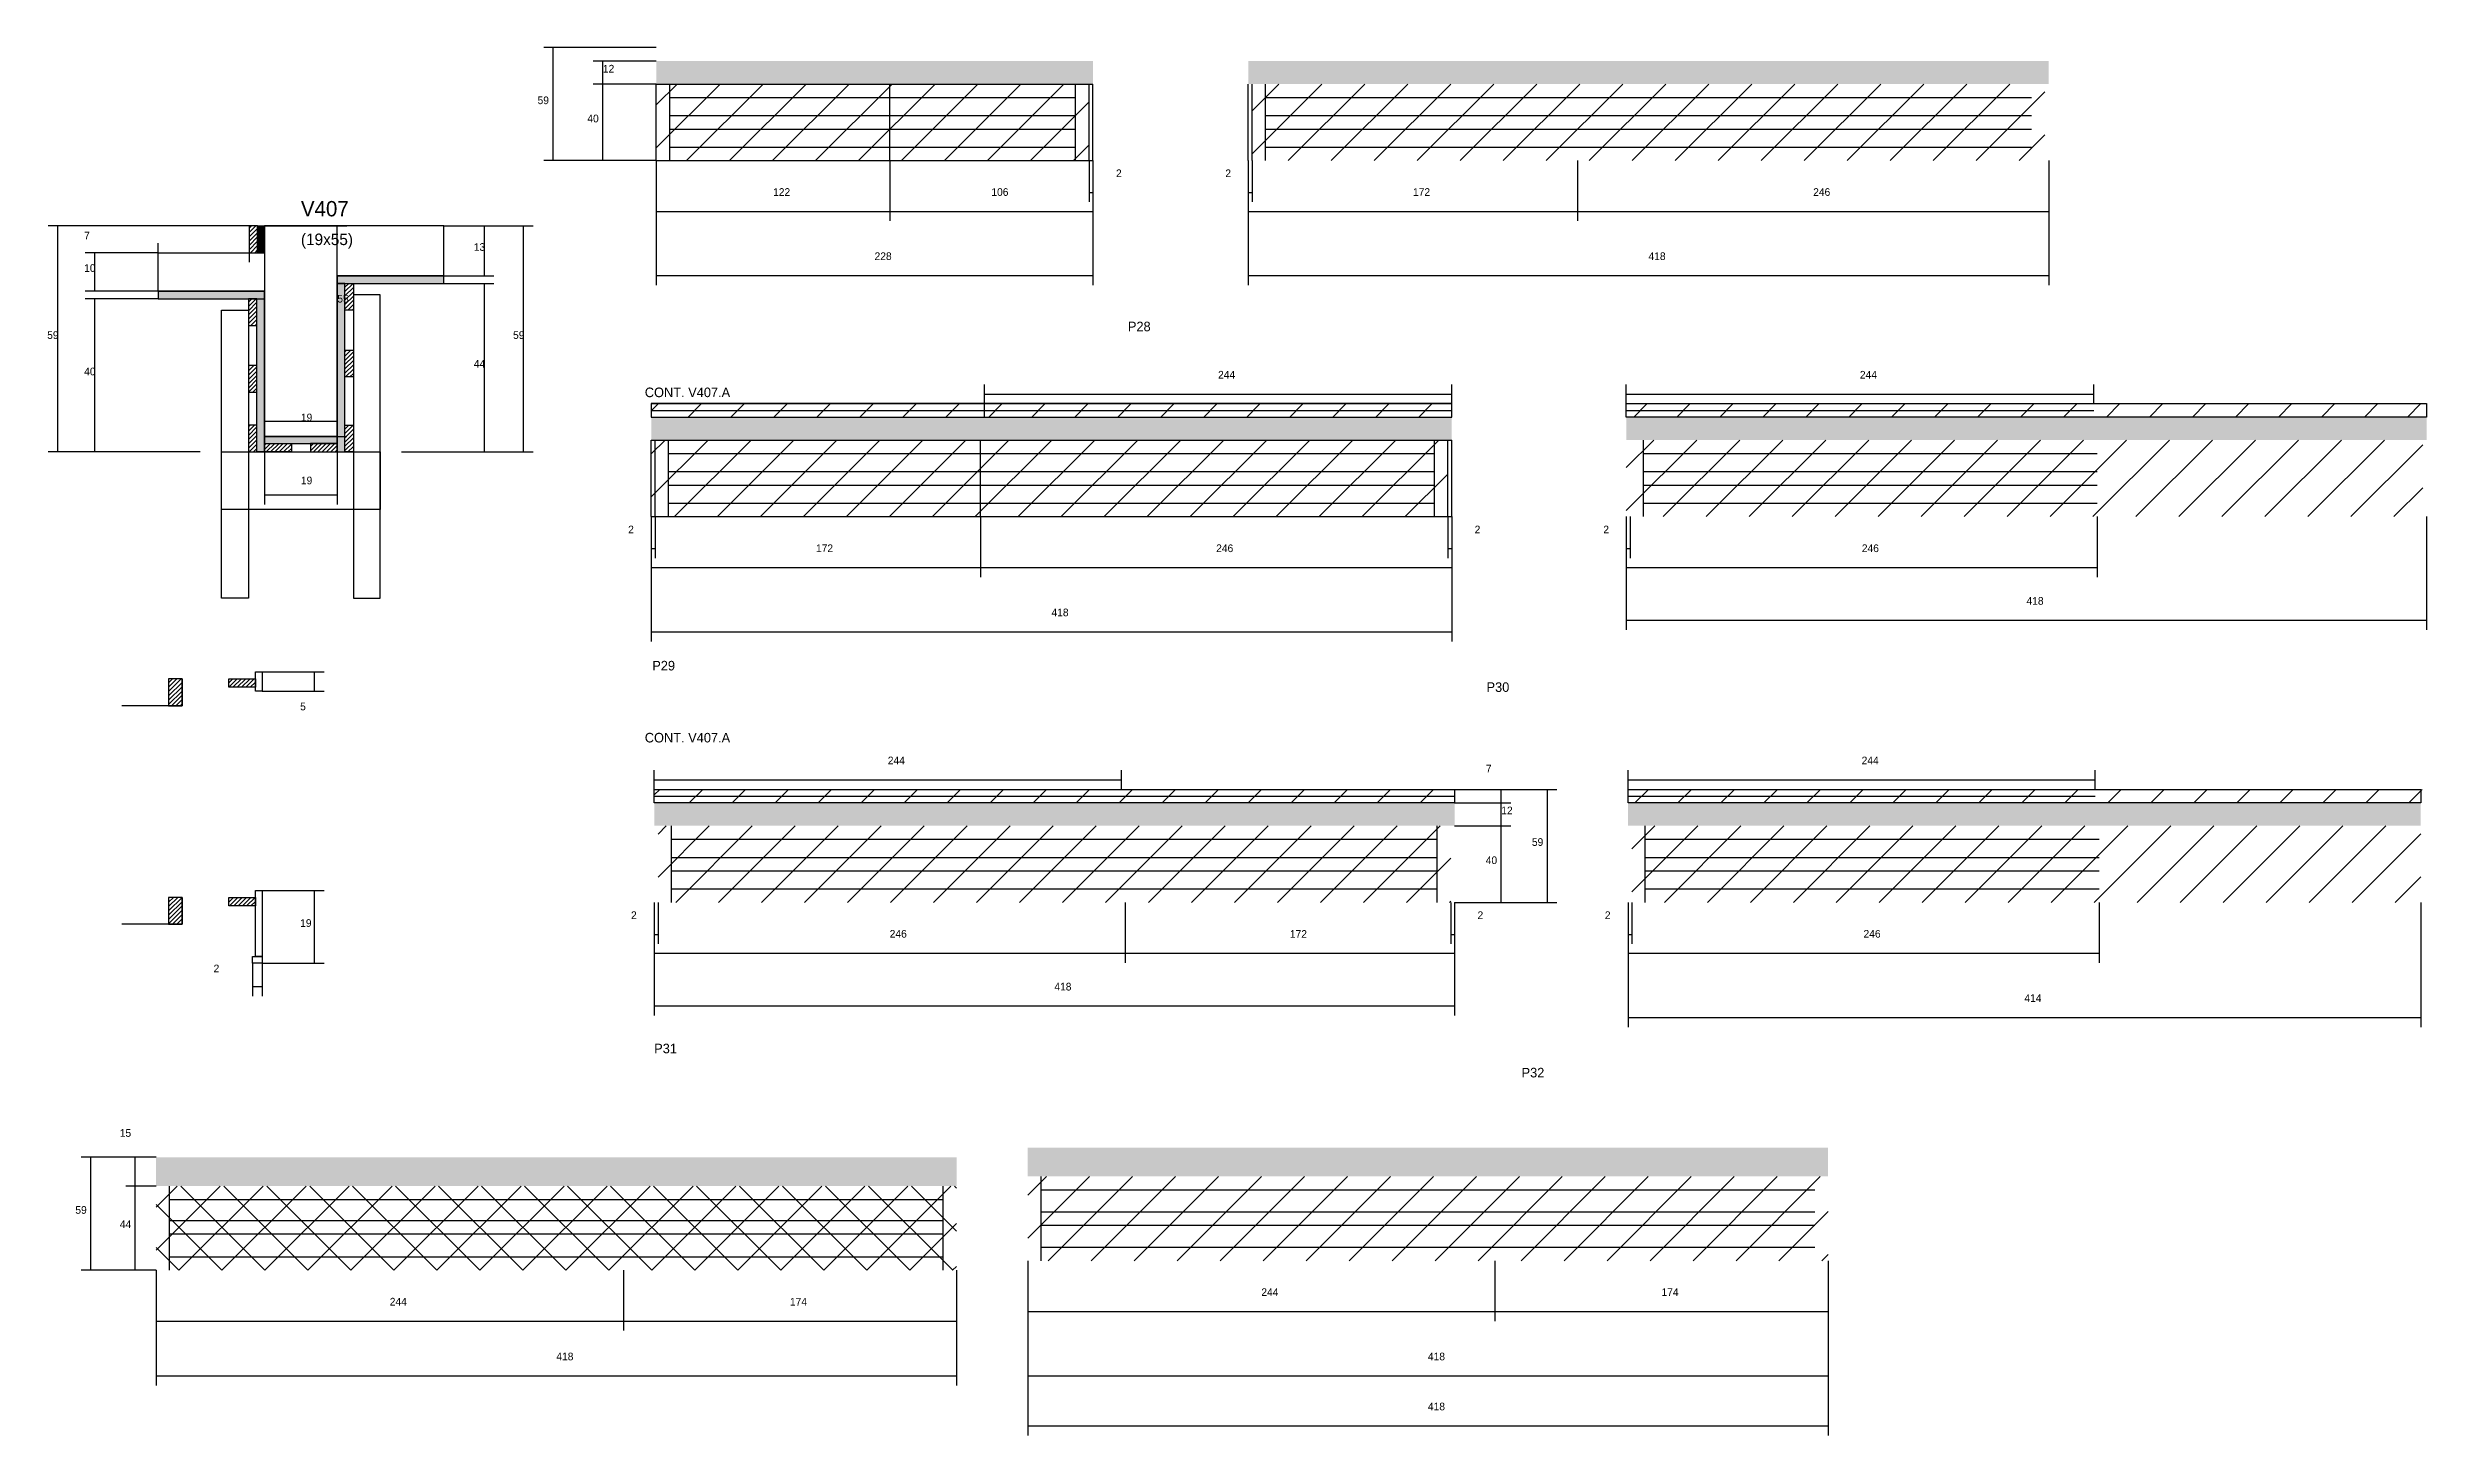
# Model space of a CAD drawing. Header units: metres. Extents: x 4803 to 6047, y 3320 to 4680.
# Drawn here: x 4803 to 6047, y 3955 to 4680 of the extents above; entities that cross this region are included whole.
import ezdxf

# ---------------------------------------------------------------- set-up
doc = ezdxf.new("R2010")
doc.units = ezdxf.units.M
for name, color, linetype in [('CONCRETO', 251, 'Continuous'), ('COTA', 241, 'Continuous'), ('Hachura', 253, 'Continuous'), ('Madeira', 126, 'Continuous'), ('NOMENCLATURA', 7, 'Continuous'), ('Painéis', 200, 'Continuous'), ('REAPROVEITAMENTO', 251, 'Continuous'), ('SARR_2.2x7', 40, 'Continuous'), ('SARR_3.5x7', 81, 'Continuous'), ('Texto Seção', 7, 'Continuous')]:
    doc.layers.add(name, color=color, linetype=linetype)

msp = doc.modelspace()

# ---------------------------------------------------------------- hatches: boundary and pattern name
at = {"layer": 'COTA'}
h = msp.add_hatch(dxfattribs=at)
h.set_pattern_fill('AR-CONC', scale=0.03)
h.paths.add_polyline_path([(5349.1, 4672.5), (5121.1, 4672.5), (5121.1, 4672.5), (5121.1, 4660.5), (5121.1, 4660.5), (5349.1, 4660.5), (5349.1, 4660.5), (5349.1, 4672.5)])
h = msp.add_hatch(dxfattribs=at)
h.set_pattern_fill('AR-CONC', scale=0.03)
h.paths.add_polyline_path([(5430.3, 4672.5), (5848.3, 4672.5), (5848.3, 4672.5), (5848.3, 4660.5), (5848.3, 4660.5), (5430.3, 4660.5), (5430.3, 4660.5), (5430.3, 4672.5)])
h = msp.add_hatch(dxfattribs=at)
h.set_pattern_fill('AR-CONC', scale=0.03)
h.paths.add_polyline_path([(5118.5, 4486.6), (5536.5, 4486.6), (5536.5, 4486.6), (5536.5, 4474.6), (5536.5, 4474.6), (5118.5, 4474.6), (5118.5, 4474.6), (5118.5, 4486.6)])
h = msp.add_hatch(dxfattribs=at)
h.set_pattern_fill('AR-CONC', scale=0.03)
h.paths.add_polyline_path([(6045.7, 4486.6), (5627.7, 4486.6), (5627.7, 4486.6), (5627.7, 4474.6), (5627.7, 4474.6), (6045.7, 4474.6), (6045.7, 4474.6), (6045.7, 4486.6)])
h = msp.add_hatch(dxfattribs=at)
h.set_pattern_fill('AR-CONC', scale=0.03)
h.paths.add_polyline_path([(5538, 4285.2), (5120, 4285.2), (5120, 4285.2), (5120, 4273.2), (5120, 4273.2), (5538, 4273.2), (5538, 4273.2), (5538, 4285.2)])
h = msp.add_hatch(dxfattribs=at)
h.set_pattern_fill('AR-CONC', scale=0.03)
h.paths.add_polyline_path([(6042.6, 4285.2), (5628.6, 4285.2), (5628.6, 4285.2), (5628.6, 4273.2), (5628.6, 4273.2), (6042.6, 4273.2), (6042.6, 4273.2), (6042.6, 4285.2)])
h = msp.add_hatch(dxfattribs=at)
h.set_pattern_fill('AR-CONC', scale=0.03)
h.paths.add_polyline_path([(5733.1, 4105.1), (5315.1, 4105.1), (5315.1, 4105.1), (5315.1, 4090.1), (5315.1, 4090.1), (5733.1, 4090.1), (5733.1, 4090.1), (5733.1, 4105.1)])
h = msp.add_hatch(dxfattribs=at)
h.set_pattern_fill('AR-CONC', scale=0.03)
h.paths.add_polyline_path([(5277.9, 4100.1), (4859.9, 4100.1), (4859.9, 4100.1), (4859.9, 4085.1), (4859.9, 4085.1), (5277.9, 4085.1), (5277.9, 4085.1), (5277.9, 4100.1)])
at = {"layer": 'Hachura'}
h = msp.add_hatch(dxfattribs=at)
h.set_pattern_fill('ANSI31', scale=0.5)
h.paths.add_polyline_path([(4908.5, 4572.4), (4912.9, 4572.4), (4912.9, 4572.4), (4912.9, 4586.4), (4912.9, 4586.4), (4908.5, 4586.4), (4908.5, 4586.4), (4908.5, 4572.4)])
h = msp.add_hatch(color=8, dxfattribs=at)
h.dxf.hatch_style = 1
h.paths.add_polyline_path([(4912.9, 4586.4), (4916.5, 4586.4), (4916.5, 4586.4), (4916.5, 4572.4), (4916.5, 4572.4), (4912.9, 4572.4), (4912.9, 4572.4), (4912.9, 4586.4)])
h = msp.add_hatch(color=8, dxfattribs=at)
h.dxf.hatch_style = 1
h.paths.add_polyline_path([(4916.5, 4548.4), (4916.5, 4552.4), (4916.5, 4552.4), (4860.9, 4552.4), (4860.9, 4552.4), (4860.9, 4548.4), (4860.9, 4548.4), (4916.5, 4548.4)])
h = msp.add_hatch(color=8, dxfattribs=at)
h.dxf.hatch_style = 1
h.paths.add_polyline_path([(5010.1, 4556.4), (5010.1, 4560.4), (5010.1, 4560.4), (4954.5, 4560.4), (4954.5, 4560.4), (4954.5, 4556.4), (4954.5, 4556.4), (5010.1, 4556.4)])
h = msp.add_hatch(color=8, dxfattribs=at)
h.dxf.hatch_style = 1
h.paths.add_polyline_path([(4958.5, 4556.4), (4954.5, 4556.4), (4954.5, 4556.4), (4954.5, 4468.4), (4954.5, 4468.4), (4958.5, 4468.4), (4958.5, 4468.4), (4958.5, 4556.4)])
h = msp.add_hatch(dxfattribs=at)
h.set_pattern_fill('ANSI31', scale=0.5)
h.paths.add_polyline_path([(4962.9, 4542.4), (4958.5, 4542.4), (4958.5, 4542.4), (4958.5, 4556.4), (4958.5, 4556.4), (4962.9, 4556.4), (4962.9, 4556.4), (4962.9, 4542.4)])
h = msp.add_hatch(dxfattribs=at)
h.set_pattern_fill('ANSI31', scale=0.5)
h.paths.add_polyline_path([(4908.1, 4534.4), (4912.5, 4534.4), (4912.5, 4534.4), (4912.5, 4548.4), (4912.5, 4548.4), (4908.1, 4548.4), (4908.1, 4548.4), (4908.1, 4534.4)])
h = msp.add_hatch(color=8, dxfattribs=at)
h.dxf.hatch_style = 1
h.paths.add_polyline_path([(4916.5, 4548.4), (4912.5, 4548.4), (4912.5, 4548.4), (4912.5, 4468.4), (4912.5, 4468.4), (4916.5, 4468.4), (4916.5, 4468.4), (4916.5, 4548.4)])
h = msp.add_hatch(dxfattribs=at)
h.set_pattern_fill('ANSI31', scale=0.5)
h.paths.add_polyline_path([(4908.1, 4499.6), (4912.5, 4499.6), (4912.5, 4499.6), (4912.5, 4513.6), (4912.5, 4513.6), (4908.1, 4513.6), (4908.1, 4513.6), (4908.1, 4499.6)])
h = msp.add_hatch(dxfattribs=at)
h.set_pattern_fill('ANSI31', scale=0.5)
h.paths.add_polyline_path([(4962.9, 4507.6), (4958.5, 4507.6), (4958.5, 4507.6), (4958.5, 4521.6), (4958.5, 4521.6), (4962.9, 4521.6), (4962.9, 4521.6), (4962.9, 4507.6)])
h = msp.add_hatch(dxfattribs=at)
h.set_pattern_fill('ANSI31', scale=0.5)
h.paths.add_polyline_path([(4908.1, 4468.4), (4912.5, 4468.4), (4912.5, 4468.4), (4912.5, 4482.4), (4912.5, 4482.4), (4908.1, 4482.4), (4908.1, 4482.4), (4908.1, 4468.4)])
h = msp.add_hatch(color=8, dxfattribs=at)
h.dxf.hatch_style = 1
h.paths.add_polyline_path([(4954.5, 4472.8), (4954.5, 4476.4), (4954.5, 4476.4), (4916.5, 4476.4), (4916.5, 4476.4), (4916.5, 4472.8), (4916.5, 4472.8), (4954.5, 4472.8)])
h = msp.add_hatch(dxfattribs=at)
h.set_pattern_fill('ANSI31', scale=0.5)
h.paths.add_polyline_path([(4962.9, 4468.4), (4958.5, 4468.4), (4958.5, 4468.4), (4958.5, 4482.4), (4958.5, 4482.4), (4962.9, 4482.4), (4962.9, 4482.4), (4962.9, 4468.4)])
h = msp.add_hatch(dxfattribs=at)
h.set_pattern_fill('ANSI31', scale=0.5)
h.paths.add_polyline_path([(4916.5, 4468.4), (4916.5, 4472.8), (4916.5, 4472.8), (4930.5, 4472.8), (4930.5, 4472.8), (4930.5, 4468.4), (4930.5, 4468.4), (4916.5, 4468.4)])
h = msp.add_hatch(dxfattribs=at)
h.set_pattern_fill('ANSI31', scale=0.5)
h.paths.add_polyline_path([(4954.5, 4468.4), (4954.5, 4472.8), (4954.5, 4472.8), (4940.5, 4472.8), (4940.5, 4472.8), (4940.5, 4468.4), (4940.5, 4468.4), (4954.5, 4468.4)])
h = msp.add_hatch(dxfattribs=at)
h.set_pattern_fill('ANSI31', scale=0.5)
h.paths.add_polyline_path([(4873.4, 4349.9), (4866.4, 4349.9), (4866.4, 4335.9), (4873.4, 4335.9)])
h = msp.add_hatch(dxfattribs=at)
h.set_pattern_fill('ANSI31', scale=0.5)
h.paths.add_polyline_path([(4897.8, 4349.9), (4897.8, 4345.5), (4897.8, 4345.5), (4911.7, 4345.5), (4911.7, 4345.5), (4911.7, 4349.9), (4911.7, 4349.9), (4897.8, 4349.9)])
h = msp.add_hatch(dxfattribs=at)
h.set_pattern_fill('ANSI31', scale=0.5)
h.paths.add_polyline_path([(4873.4, 4235.8), (4866.4, 4235.8), (4866.4, 4221.8), (4873.4, 4221.8)])
h = msp.add_hatch(dxfattribs=at)
h.set_pattern_fill('ANSI31', scale=0.5)
h.paths.add_polyline_path([(4897.8, 4235.8), (4897.8, 4231.4), (4897.8, 4231.4), (4911.7, 4231.4), (4911.7, 4231.4), (4911.7, 4235.8), (4911.7, 4235.8), (4897.8, 4235.8)])
at = {"layer": 'REAPROVEITAMENTO'}
h = msp.add_hatch(dxfattribs=at)
h.set_pattern_fill('ANSI31', scale=5)
h.paths.add_polyline_path([(5347.1, 4620.5), (5347.1, 4660.5), (5347.1, 4660.5), (5121.1, 4660.5), (5121.1, 4660.5), (5121.1, 4620.5), (5121.1, 4620.5), (5347.1, 4620.5)])
h = msp.add_hatch(dxfattribs=at)
h.set_pattern_fill('ANSI31', scale=5)
h.paths.add_polyline_path([(5846.3, 4620.5), (5846.3, 4660.5), (5846.3, 4660.5), (5432.3, 4660.5), (5432.3, 4660.5), (5432.3, 4620.5), (5432.3, 4620.5), (5846.3, 4620.5)])
h = msp.add_hatch(dxfattribs=at)
h.set_pattern_fill('ANSI31', scale=5)
h.paths.add_polyline_path([(5536.5, 4493.6), (5118.5, 4493.6), (5118.5, 4493.6), (5118.5, 4486.6), (5118.5, 4486.6), (5536.5, 4486.6), (5536.5, 4486.6), (5536.5, 4493.6)])
h = msp.add_hatch(dxfattribs=at)
h.set_pattern_fill('ANSI31', scale=5)
h.paths.add_polyline_path([(6045.7, 4493.6), (5627.7, 4493.6), (5627.7, 4493.6), (5627.7, 4486.6), (5627.7, 4486.6), (6045.7, 4486.6), (6045.7, 4486.6), (6045.7, 4493.6)])
h = msp.add_hatch(dxfattribs=at)
h.set_pattern_fill('ANSI31', scale=5)
h.paths.add_polyline_path([(5534.5, 4434.6), (5534.5, 4474.6), (5534.5, 4474.6), (5118.5, 4474.6), (5118.5, 4474.6), (5118.5, 4434.6), (5118.5, 4434.6), (5534.5, 4434.6)])
h = msp.add_hatch(dxfattribs=at)
h.set_pattern_fill('ANSI31', scale=5)
h.paths.add_polyline_path([(6043.7, 4434.6), (6043.7, 4474.6), (6043.7, 4474.6), (5627.7, 4474.6), (5627.7, 4474.6), (5627.7, 4434.6), (5627.7, 4434.6), (6043.7, 4434.6)])
h = msp.add_hatch(dxfattribs=at)
h.set_pattern_fill('ANSI31', scale=5)
h.paths.add_polyline_path([(5538, 4292.2), (5120, 4292.2), (5120, 4292.2), (5120, 4285.2), (5120, 4285.2), (5538, 4285.2), (5538, 4285.2), (5538, 4292.2)])
h = msp.add_hatch(dxfattribs=at)
h.set_pattern_fill('ANSI31', scale=5)
h.paths.add_polyline_path([(6046.6, 4292.2), (5628.6, 4292.2), (5628.6, 4292.2), (5628.6, 4285.2), (5628.6, 4285.2), (6046.6, 4285.2), (6046.6, 4285.2), (6046.6, 4292.2)])
h = msp.add_hatch(dxfattribs=at)
h.set_pattern_fill('ANSI31', scale=5)
h.paths.add_polyline_path([(5536, 4233.2), (5536, 4273.2), (5536, 4273.2), (5122, 4273.2), (5122, 4273.2), (5122, 4233.2), (5122, 4233.2), (5536, 4233.2)])
h = msp.add_hatch(dxfattribs=at)
h.set_pattern_fill('ANSI31', scale=5)
h.paths.add_polyline_path([(6042.6, 4233.2), (6042.6, 4273.2), (6042.6, 4273.2), (5630.6, 4273.2), (5630.6, 4273.2), (5630.6, 4233.2), (5630.6, 4233.2), (6042.6, 4233.2)])
h = msp.add_hatch(dxfattribs=at)
h.set_pattern_fill('ANSI37', scale=5)
h.paths.add_polyline_path([(5277.9, 4041.1), (5277.9, 4085.1), (5277.9, 4085.1), (4859.9, 4085.1), (4859.9, 4085.1), (4859.9, 4041.1), (4859.9, 4041.1), (5277.9, 4041.1)])
h = msp.add_hatch(dxfattribs=at)
h.set_pattern_fill('ANSI31', scale=5)
h.paths.add_polyline_path([(5733.1, 4046.1), (5733.1, 4090.1), (5733.1, 4090.1), (5315.1, 4090.1), (5315.1, 4090.1), (5315.1, 4046.1), (5315.1, 4046.1), (5733.1, 4046.1)])

# ---------------------------------------------------------------- linework, layer by layer
at = {"layer": 'CONCRETO'}
msp.add_lwpolyline([(4954.5, 4556.4), (4954.5, 4476.4), (4916.5, 4476.4), (4916.5, 4552.4), (4860.9, 4552.4), (4860.9, 4572.4), (4916.5, 4572.4), (4916.5, 4586.4), (4954.5, 4586.4)], dxfattribs=at)
msp.add_lwpolyline([(5010.1, 4560.4), (5010.1, 4586.4), (4954.5, 4586.4), (4954.5, 4586.4), (4916.5, 4586.4), (4916.5, 4476.4), (4954.5, 4476.4), (4954.5, 4560.4)], close=True, dxfattribs=at)
at = {"layer": 'COTA'}
for p, q in [((5121.1, 4679.5), (5062.3, 4679.5)), ((5067.3, 4620.5), (5067.3, 4679.5)), ((5121.1, 4672.5), (5088.2, 4672.5)), ((5093.2, 4660.5), (5093.2, 4672.5)), ((5121.1, 4660.5), (5088.2, 4660.5)), ((5121.1, 4660.5), (5088.2, 4660.5)), ((5093.2, 4620.5), (5093.2, 4660.5)), ((5121.1, 4620.5), (5062.3, 4620.5)), ((5121.1, 4620.5), (5088.2, 4620.5)), ((5121.1, 4620.5), (5121.1, 4589)), ((5121.1, 4620.5), (5121.1, 4555.5)), ((5243.1, 4620.5), (5243.1, 4589)), ((5243.1, 4620.5), (5243.1, 4589)), ((5347.1, 4620.5), (5347.1, 4598.9)), ((5349.1, 4620.5), (5349.1, 4589)), ((5349.1, 4620.5), (5349.1, 4555.5)), ((5349.1, 4620.5), (5349.1, 4598.9)), ((5430.3, 4620.5), (5430.3, 4589)), ((5430.3, 4620.5), (5430.3, 4555.5)), ((5430.3, 4620.5), (5430.3, 4598.9)), ((5432.3, 4620.5), (5432.3, 4598.9)), ((5602.3, 4620.5), (5602.3, 4589)), ((5602.3, 4620.5), (5602.3, 4589)), ((5848.3, 4620.5), (5848.3, 4589)), ((5848.3, 4620.5), (5848.3, 4555.5)), ((5347.1, 4603.9), (5349.1, 4603.9)), ((5430.3, 4603.9), (5432.3, 4603.9)), ((5121.1, 4594), (5243.1, 4594)), ((5243.1, 4594), (5349.1, 4594)), ((5430.3, 4594), (5602.3, 4594)), ((5602.3, 4594), (5848.3, 4594)), ((4908.5, 4586.4), (4803.5, 4586.4)), ((4808.5, 4468.4), (4808.5, 4586.4)), ((4860.9, 4572.4), (4860.9, 4577.4)), ((4908.5, 4586.4), (4908.5, 4567.4)), ((4927.5, 4586.4), (4959.5, 4586.4)), ((4954.5, 4476.4), (4954.5, 4586.4)), ((5010.1, 4586.4), (5036.3, 4586.4)), ((5010.1, 4586.4), (5056.8, 4586.4)), ((5031.3, 4560.4), (5031.3, 4586.4)), ((5051.8, 4468.4), (5051.8, 4586.4)), ((4860.9, 4572.4), (4822.8, 4572.4)), ((4827.8, 4552.4), (4827.8, 4572.4)), ((4860.9, 4572.4), (4908.5, 4572.4)), ((4860.9, 4552.4), (4822.8, 4552.4)), ((5010.1, 4560.4), (5036.3, 4560.4)), ((5010.1, 4556.4), (5036.3, 4556.4)), ((5031.3, 4468.4), (5031.3, 4556.4)), ((5121.1, 4560.5), (5349.1, 4560.5)), ((5430.3, 4560.5), (5848.3, 4560.5)), ((4860.9, 4548.4), (4822.8, 4548.4)), ((4827.8, 4468.4), (4827.8, 4548.4)), ((5292.5, 4493.6), (5292.5, 4503.6)), ((5536.5, 4493.6), (5536.5, 4503.6)), ((5627.7, 4493.6), (5627.7, 4503.6)), ((5871.8, 4493.6), (5871.8, 4503.6)), ((4916.5, 4468.4), (4916.5, 4489.4)), ((4954.5, 4468.4), (4954.5, 4489.4)), ((5292.5, 4498.6), (5536.5, 4498.6)), ((5627.7, 4498.6), (5871.8, 4498.6)), ((4916.5, 4484.4), (4954.5, 4484.4)), ((4927.5, 4476.4), (4959.5, 4476.4)), ((4882.9, 4468.4), (4803.5, 4468.4)), ((4882.9, 4468.4), (4822.8, 4468.4)), ((4916.5, 4468.4), (4916.5, 4441)), ((4954.5, 4468.4), (4954.5, 4441)), ((4988.1, 4468.4), (5036.3, 4468.4)), ((5012.7, 4468.4), (5056.8, 4468.4)), ((4916.5, 4446), (4954.5, 4446)), ((5118.5, 4434.6), (5118.5, 4403)), ((5118.5, 4434.6), (5118.5, 4369.5)), ((5118.5, 4434.6), (5118.5, 4412.9)), ((5120.5, 4434.6), (5120.5, 4412.9)), ((5290.5, 4434.6), (5290.5, 4403)), ((5290.5, 4434.6), (5290.5, 4403)), ((5534.5, 4434.6), (5534.5, 4412.9)), ((5536.5, 4434.6), (5536.5, 4403)), ((5536.5, 4434.6), (5536.5, 4369.5)), ((5536.5, 4434.6), (5536.5, 4412.9)), ((5627.7, 4434.6), (5627.7, 4403)), ((5627.7, 4434.6), (5627.7, 4375.5)), ((5627.7, 4434.6), (5627.7, 4412.9)), ((5629.7, 4434.6), (5629.7, 4412.9)), ((5873.7, 4434.6), (5873.7, 4403)), ((6045.7, 4434.6), (6045.7, 4375.5)), ((5118.5, 4417.9), (5120.5, 4417.9)), ((5534.5, 4417.9), (5536.5, 4417.9)), ((5627.7, 4417.9), (5629.7, 4417.9)), ((5118.5, 4408), (5290.5, 4408)), ((5290.5, 4408), (5536.5, 4408)), ((5627.7, 4408), (5873.7, 4408)), ((5627.7, 4380.5), (6045.7, 4380.5)), ((5118.5, 4374.5), (5536.5, 4374.5)), ((4915.3, 4353.5), (4947.6, 4353.5)), ((4942.6, 4343.5), (4942.6, 4353.5)), ((4915.3, 4343.5), (4947.6, 4343.5)), ((5120, 4292.2), (5120, 4302.2)), ((5364, 4292.2), (5364, 4302.2)), ((5628.6, 4292.2), (5628.6, 4302.2)), ((5872.6, 4292.2), (5872.6, 4302.2)), ((5120, 4297.2), (5364, 4297.2)), ((5538, 4292.2), (5567.4, 4292.2)), ((5538, 4292.2), (5591.5, 4292.2)), ((5562.4, 4285.2), (5562.4, 4292.2)), ((5586.5, 4233.2), (5586.5, 4292.2)), ((5628.6, 4297.2), (5872.6, 4297.2)), ((5538, 4285.2), (5567.4, 4285.2)), ((5538, 4285.2), (5567.4, 4285.2)), ((5562.4, 4273.2), (5562.4, 4285.2)), ((5538, 4273.2), (5567.4, 4273.2)), ((5538, 4273.2), (5567.4, 4273.2)), ((5562.4, 4233.2), (5562.4, 4273.2)), ((4915.3, 4239.4), (4947.6, 4239.4)), ((4942.6, 4201.4), (4942.6, 4239.4)), ((5120, 4233.2), (5120, 4201.7)), ((5120, 4233.2), (5120, 4174.1)), ((5120, 4233.2), (5120, 4211.5)), ((5122, 4233.2), (5122, 4211.5)), ((5366, 4233.2), (5366, 4201.7)), ((5366, 4233.2), (5366, 4201.7)), ((5536, 4233.2), (5536, 4211.5)), ((5538, 4233.2), (5538, 4201.7)), ((5538, 4233.2), (5538, 4174.1)), ((5538, 4233.2), (5538, 4211.5)), ((5538, 4233.2), (5567.4, 4233.2)), ((5538, 4233.2), (5591.5, 4233.2)), ((5628.6, 4233.2), (5628.6, 4201.7)), ((5628.6, 4233.2), (5628.6, 4168.1)), ((5628.6, 4233.2), (5628.6, 4211.5)), ((5630.6, 4233.2), (5630.6, 4211.5)), ((5874.6, 4233.2), (5874.6, 4201.7)), ((6042.6, 4233.2), (6042.6, 4168.1)), ((5120, 4216.5), (5122, 4216.5)), ((5536, 4216.5), (5538, 4216.5)), ((5628.6, 4216.5), (5630.6, 4216.5)), ((5120, 4206.7), (5366, 4206.7)), ((5366, 4206.7), (5538, 4206.7)), ((5628.6, 4206.7), (5874.6, 4206.7)), ((4910.3, 4201.4), (4910.3, 4184.2)), ((4915.3, 4201.4), (4947.6, 4201.4)), ((4915.3, 4201.4), (4915.3, 4184.2)), ((4910.3, 4189.2), (4915.3, 4189.2)), ((5120, 4179.1), (5538, 4179.1)), ((5628.6, 4173.1), (6042.6, 4173.1)), ((4859.9, 4100.1), (4820.8, 4100.1)), ((4825.8, 4041.1), (4825.8, 4100.1)), ((4859.9, 4100.1), (4844, 4100.1)), ((4849, 4085.1), (4849, 4100.1)), ((4859.9, 4085.1), (4844, 4085.1)), ((4859.9, 4085.1), (4844, 4085.1)), ((4849, 4041.1), (4849, 4085.1)), ((4859.9, 4041.1), (4820.8, 4041.1)), ((4859.9, 4041.1), (4844, 4041.1)), ((4859.9, 4041.1), (4859.9, 4009.6)), ((4859.9, 4041.1), (4859.9, 3981)), ((5103.9, 4041.1), (5103.9, 4009.6)), ((5103.9, 4041.1), (5103.9, 4009.6)), ((5277.9, 4041.1), (5277.9, 4009.6)), ((5277.9, 4041.1), (5277.9, 3981)), ((5315.1, 4046.1), (5315.1, 4014.6)), ((5315.1, 4046.1), (5315.1, 3981)), ((5315.1, 4046.1), (5315.1, 3954.9)), ((5559.1, 4046.1), (5559.1, 4014.6)), ((5559.1, 4046.1), (5559.1, 4014.6)), ((5733.1, 4046.1), (5733.1, 4014.6)), ((5733.1, 4046.1), (5733.1, 3981)), ((5733.1, 4046.1), (5733.1, 3954.9)), ((5315.1, 4019.6), (5559.1, 4019.6)), ((5559.1, 4019.6), (5733.1, 4019.6)), ((4859.9, 4014.6), (5103.9, 4014.6)), ((5103.9, 4014.6), (5277.9, 4014.6)), ((4859.9, 3986), (5277.9, 3986)), ((5315.1, 3986), (5733.1, 3986)), ((5315.1, 3959.9), (5733.1, 3959.9))]:
    msp.add_line(p, q, dxfattribs=at)
at = {"layer": 'Madeira'}
for points in [[(4908.5, 4572.4), (4912.9, 4572.4), (4912.9, 4586.4), (4908.5, 4586.4)], [(4962.9, 4542.4), (4958.5, 4542.4), (4958.5, 4556.4), (4962.9, 4556.4)], [(4908.1, 4534.4), (4912.5, 4534.4), (4912.5, 4548.4), (4908.1, 4548.4)], [(4908.1, 4499.6), (4912.5, 4499.6), (4912.5, 4513.6), (4908.1, 4513.6)], [(4962.9, 4507.6), (4958.5, 4507.6), (4958.5, 4521.6), (4962.9, 4521.6)], [(4908.1, 4468.4), (4912.5, 4468.4), (4912.5, 4482.4), (4908.1, 4482.4)], [(4962.9, 4468.4), (4958.5, 4468.4), (4958.5, 4482.4), (4962.9, 4482.4)], [(4916.5, 4468.4), (4916.5, 4472.8), (4930.5, 4472.8), (4930.5, 4468.4)], [(4954.5, 4468.4), (4954.5, 4472.8), (4940.5, 4472.8), (4940.5, 4468.4)], [(4873.4, 4335.9), (4873.4, 4349.9), (4866.4, 4349.9), (4866.4, 4335.9)], [(4897.8, 4349.9), (4911.7, 4349.9), (4911.7, 4345.5), (4897.8, 4345.5)], [(4873.4, 4221.8), (4873.4, 4235.8), (4866.4, 4235.8), (4866.4, 4221.8)], [(4897.8, 4235.8), (4911.7, 4235.8), (4911.7, 4231.4), (4897.8, 4231.4)]]:
    msp.add_lwpolyline(points, close=True, dxfattribs=at)
for points in [[(4873.4, 4349.9), (4873.4, 4335.9), (4841.9, 4335.9)], [(4873.4, 4235.8), (4873.4, 4221.8), (4841.9, 4221.8)]]:
    msp.add_lwpolyline(points, dxfattribs=at)
at = {"layer": 'Painéis'}
for p, q in [((5121.1, 4660.5), (5349.1, 4660.5)), ((5121.1, 4620.5), (5121.1, 4660.5)), ((5243.1, 4620.5), (5243.1, 4660.5)), ((5347.1, 4620.5), (5347.1, 4660.5)), ((5349.1, 4620.5), (5349.1, 4660.5)), ((5430.3, 4620.5), (5430.3, 4660.5)), ((5432.3, 4620.5), (5432.3, 4660.5)), ((5121.1, 4620.5), (5349.1, 4620.5)), ((4860.9, 4552.4), (4916.5, 4552.4)), ((4954.5, 4560.4), (5010.1, 4560.4)), ((5118.5, 4493.6), (5536.5, 4493.6)), ((5292.5, 4486.6), (5292.5, 4493.6)), ((5536.5, 4486.6), (5536.5, 4493.6)), ((4916.5, 4476.4), (4954.5, 4476.4)), ((5118.5, 4486.6), (5536.5, 4486.6)), ((5118.5, 4474.6), (5536.5, 4474.6)), ((5118.5, 4434.6), (5118.5, 4474.6)), ((5120.5, 4434.6), (5120.5, 4474.6)), ((5290.5, 4434.6), (5290.5, 4474.6)), ((5534.5, 4434.6), (5534.5, 4474.6)), ((5536.5, 4434.6), (5536.5, 4474.6)), ((5118.5, 4434.6), (5536.5, 4434.6))]:
    msp.add_line(p, q, dxfattribs=at)
for points in [[(4912.9, 4586.4), (4916.5, 4586.4), (4916.5, 4572.4), (4912.9, 4572.4)], [(4916.5, 4548.4), (4916.5, 4552.4), (4860.9, 4552.4), (4860.9, 4548.4)], [(5010.1, 4556.4), (5010.1, 4560.4), (4954.5, 4560.4), (4954.5, 4556.4)], [(4958.5, 4556.4), (4954.5, 4556.4), (4954.5, 4468.4), (4958.5, 4468.4)], [(4912.5, 4548.4), (4916.5, 4548.4), (4916.5, 4468.4), (4912.5, 4468.4)], [(5118.5, 4486.6), (5536.5, 4486.6), (5536.5, 4493.6), (5118.5, 4493.6)], [(6045.7, 4486.6), (5627.7, 4486.6), (5627.7, 4493.6), (6045.7, 4493.6)], [(4954.5, 4472.8), (4954.5, 4476.4), (4916.5, 4476.4), (4916.5, 4472.8)], [(4911.7, 4353.5), (4915.3, 4353.5), (4915.3, 4343.5), (4911.7, 4343.5)], [(5538, 4285.2), (5120, 4285.2), (5120, 4292.2), (5538, 4292.2)], [(6042.6, 4285.2), (5628.6, 4285.2), (5628.6, 4292.2), (6042.6, 4292.2)], [(4911.7, 4239.4), (4915.3, 4239.4), (4915.3, 4205), (4911.7, 4205)], [(4915.3, 4205), (4915.3, 4201.4), (4910.3, 4201.4), (4910.3, 4205)]]:
    msp.add_lwpolyline(points, close=True, dxfattribs=at)
at = {"layer": 'SARR_2.2x7'}
for p, q in [((5128.1, 4620.5), (5128.1, 4660.5)), ((5128.1, 4653.5), (5243.1, 4653.5)), ((5243.1, 4653.5), (5340.1, 4653.5)), ((5340.1, 4620.5), (5340.1, 4660.5)), ((5439.3, 4620.5), (5439.3, 4660.5)), ((5439.3, 4653.5), (5602.3, 4653.5)), ((5602.3, 4653.5), (5839.3, 4653.5)), ((5128.1, 4644), (5243.1, 4644)), ((5243.1, 4644), (5340.1, 4644)), ((5439.3, 4644), (5602.3, 4644)), ((5602.3, 4644), (5839.3, 4644)), ((5128.1, 4637), (5243.1, 4637)), ((5128.1, 4627.5), (5243.1, 4627.5)), ((5243.1, 4637), (5340.1, 4637)), ((5243.1, 4627.5), (5340.1, 4627.5)), ((5439.3, 4637), (5602.3, 4637)), ((5439.3, 4627.5), (5602.3, 4627.5)), ((5602.3, 4637), (5839.3, 4637)), ((5602.3, 4627.5), (5839.3, 4627.5)), ((5118.5, 4490.1), (5292.5, 4490.1)), ((5292.5, 4490.1), (5536.5, 4490.1)), ((5627.7, 4490.1), (5871.8, 4490.1)), ((5127.5, 4434.6), (5127.5, 4474.6)), ((5127.5, 4467.6), (5290.5, 4467.6)), ((5290.5, 4467.6), (5527.5, 4467.6)), ((5527.5, 4434.6), (5527.5, 4474.6)), ((5636.7, 4434.6), (5636.7, 4474.6)), ((5636.7, 4467.6), (5873.7, 4467.6)), ((5127.5, 4458.1), (5290.5, 4458.1)), ((5290.5, 4458.1), (5527.5, 4458.1)), ((5636.7, 4458.1), (5873.7, 4458.1)), ((5127.5, 4451.1), (5290.5, 4451.1)), ((5127.5, 4441.6), (5290.5, 4441.6)), ((5290.5, 4451.1), (5527.5, 4451.1)), ((5290.5, 4441.6), (5527.5, 4441.6)), ((5636.7, 4451.1), (5873.7, 4451.1)), ((5636.7, 4441.6), (5873.7, 4441.6)), ((5120, 4288.7), (5364, 4288.7)), ((5364, 4288.7), (5538, 4288.7)), ((5628.6, 4288.7), (5872.6, 4288.7)), ((5129, 4233.2), (5129, 4273.2)), ((5129, 4266.2), (5366, 4266.2)), ((5366, 4266.2), (5529, 4266.2)), ((5529, 4233.2), (5529, 4273.2)), ((5637.6, 4233.2), (5637.6, 4273.2)), ((5637.6, 4266.2), (5874.6, 4266.2)), ((5129, 4256.7), (5366, 4256.7)), ((5366, 4256.7), (5529, 4256.7)), ((5637.6, 4256.7), (5874.6, 4256.7)), ((5129, 4249.7), (5366, 4249.7)), ((5129, 4240.2), (5366, 4240.2)), ((5366, 4249.7), (5529, 4249.7)), ((5366, 4240.2), (5529, 4240.2)), ((5637.6, 4249.7), (5874.6, 4249.7)), ((5637.6, 4240.2), (5874.6, 4240.2)), ((4866.9, 4041.1), (4866.9, 4085.1)), ((5271, 4041.1), (5271, 4085.1)), ((5322.1, 4046.1), (5322.1, 4090.1)), ((5322.1, 4083.1), (5559.1, 4083.1)), ((5559.1, 4083.1), (5726.2, 4083.1)), ((4866.9, 4078.1), (5103.9, 4078.1)), ((4866.9, 4067.1), (5103.9, 4067.1)), ((5103.9, 4078.1), (5271, 4078.1)), ((5103.9, 4067.1), (5271, 4067.1)), ((5322.1, 4071.6), (5559.1, 4071.6)), ((5559.1, 4071.6), (5726.2, 4071.6)), ((4866.9, 4060.1), (5103.9, 4060.1)), ((5103.9, 4060.1), (5271, 4060.1)), ((5322.1, 4064.6), (5559.1, 4064.6)), ((5559.1, 4064.6), (5726.2, 4064.6)), ((4866.9, 4048.1), (5103.9, 4048.1)), ((5103.9, 4048.1), (5271, 4048.1)), ((5322.1, 4053.1), (5559.1, 4053.1)), ((5559.1, 4053.1), (5726.2, 4053.1))]:
    msp.add_line(p, q, dxfattribs=at)
at = {"layer": 'SARR_3.5x7'}
for points in [[(4894.1, 4542.4), (4908.1, 4542.4), (4908.1, 4392), (4894.1, 4392)], [(4976.9, 4550.4), (4962.9, 4550.4), (4962.9, 4392), (4976.9, 4392)], [(4894.1, 4468.4), (4976.9, 4468.4), (4976.9, 4438.4), (4894.1, 4438.4)]]:
    msp.add_lwpolyline(points, close=True, dxfattribs=at)

# ---------------------------------------------------------------- texts
at = {"layer": 'COTA'}
for s, p in [('12', (5093.2, 4666.5)), ('59', (5059.1, 4650)), ('40', (5085.1, 4640.5)), ('2', (5361.2, 4611.9)), ('2', (5418.3, 4611.9)), ('122', (5182.1, 4602.1)), ('106', (5296.1, 4602.1)), ('172', (5516.3, 4602.1)), ('246', (5725.3, 4602.1)), ('7', (4822.3, 4579.4)), ('13', (5025.8, 4573.4)), ('10', (4822.3, 4562.4)), ('228', (5235.1, 4568.6)), ('418', (5639.3, 4568.6)), ('55', (4954.5, 4546.4)), ('59', (4803, 4527.4)), ('59', (5046.3, 4527.4)), ('44', (5025.8, 4512.4)), ('40', (4822.3, 4508.4)), ('244', (5414.5, 4506.7)), ('244', (5749.7, 4506.7)), ('19', (4935.5, 4484.4)), ('19', (4935.5, 4451.5)), ('2', (5106.4, 4425.9)), ('2', (5548.5, 4425.9)), ('2', (5615.7, 4425.9)), ('172', (5204.5, 4416.1)), ('246', (5413.5, 4416.1)), ('246', (5750.7, 4416.1)), ('418', (5836.7, 4388.6)), ('418', (5327.5, 4382.6)), ('5', (4935.1, 4333.5)), ('244', (5242, 4305.3)), ('7', (5554.4, 4301.1)), ('244', (5750.6, 4305.3)), ('12', (5562.4, 4279.2)), ('59', (5578.4, 4262.7)), ('40', (5554.3, 4253.2)), ('2', (5107.9, 4224.5)), ('2', (5550, 4224.5)), ('2', (5616.5, 4224.5)), ('19', (4935.1, 4220.4)), ('246', (5243, 4214.8)), ('172', (5452, 4214.7)), ('246', (5751.6, 4214.8)), ('2', (4889.9, 4196.7)), ('418', (5329, 4187.2)), ('414', (5835.6, 4181.2)), ('15', (4840.9, 4110.8)), ('59', (4817.7, 4070.6)), ('44', (4840.9, 4063.1)), ('244', (5437.1, 4027.7)), ('174', (5646.1, 4027.7)), ('244', (4981.9, 4022.7)), ('174', (5190.9, 4022.7)), ('418', (5068.9, 3994.1)), ('418', (5524.1, 3994.1)), ('418', (5524.1, 3968))]:
    msp.add_text(s, height=4, dxfattribs=at).set_placement(p)
at = {"layer": 'NOMENCLATURA'}
for s, p in [('P28', (5367.4, 4531.4)), ('P29', (5119, 4354.3)), ('P30', (5554.7, 4343.1)), ('P31', (5120, 4154.4)), ('P32', (5573, 4141.8))]:
    msp.add_text(s, height=5, dxfattribs=at).set_placement(p)
at = {"layer": 'Texto Seção'}
for s, height, p in [('V407', 8, (4935.5, 4591.4)), ('(19x55)', 6, (4935.5, 4576.4)), ('CONT. V407.A', 5, (5115.1, 4497)), ('CONT. V407.A', 5, (5115.1, 4316.7))]:
    msp.add_text(s, height=height, dxfattribs=at).set_placement(p)

doc.saveas('drawing.dxf')
